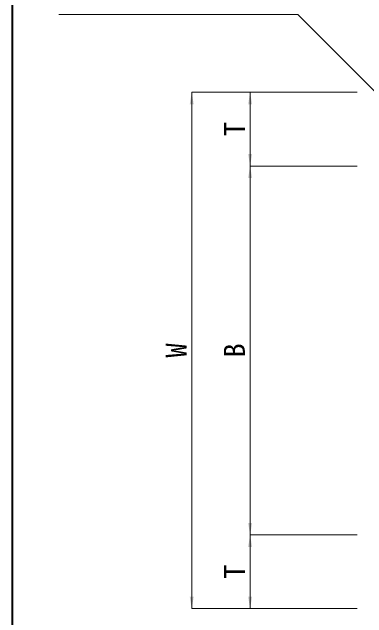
# Model space of a CAD drawing. Units: millimetres at full size, sheet at 1:30; details may follow other scales. Extents: x 19038 to 49388, y -43687 to -27642.
# Drawn here: x 30088 to 31048, y -37770 to -36127 of the extents above; entities that cross this region are included whole.
import ezdxf
from ezdxf.enums import TextEntityAlignment as Align

# ---------------------------------------------------------------- set-up
doc = ezdxf.new("R2010")
doc.units = ezdxf.units.MM
doc.header["$LTSCALE"] = 30
for name, color, linetype, lineweight in [('図枠', 7, 'Continuous', 5), ('寸法線', 7, 'Continuous', 9), ('引出線', 4, 'Continuous', 9)]:
    doc.layers.add(name, color=color, linetype=linetype, lineweight=lineweight)
doc.styles.add('ＭＳ ゴシック', font='')
doc.styles.get('ＭＳ ゴシック').set_extended_font_data('MS Gothic')

# ---------------------------------------------------------------- blocks, each defined once
blk = doc.blocks.new('filled_arrow')
at = {"color": 0, "linetype": 'Continuous', "lineweight": -2}
blk.add_solid([(7.5, 1.25), (0, 0), (7.5, -1.25)], dxfattribs=at)

msp = doc.modelspace()

# ---------------------------------------------------------------- linework, layer by layer
at = {"layer": '図枠', "lineweight": 40}
msp.add_line((30087.99, -35076.71), (30087.99, -43386.71), dxfattribs=at)
at = {"layer": '寸法線'}
for p, q in [((30574.23, -37744.79), (30574.23, -36344.79)), ((31022.24, -36344.79), (30574.23, -36344.79)), ((30732.27, -36544.79), (30732.27, -36344.79)), ((31022.24, -36344.79), (30732.27, -36344.79)), ((30732.27, -37544.79), (30732.27, -36544.79)), ((31022.24, -36544.79), (30732.27, -36544.79)), ((31022.24, -36544.79), (30732.27, -36544.79)), ((30732.27, -37744.79), (30732.27, -37544.79)), ((31022.24, -37544.79), (30732.27, -37544.79)), ((31022.24, -37544.79), (30732.27, -37544.79)), ((31022.24, -37744.79), (30574.23, -37744.79)), ((31022.24, -37744.79), (30732.27, -37744.79))]:
    msp.add_line(p, q, dxfattribs=at)
at = {"layer": '引出線'}
msp.add_lwpolyline([(31145.01, -36417.57), (30861.81, -36134.36), (30851.01, -36134.36), (30214.05, -36134.36)], dxfattribs=at)

# ---------------------------------------------------------------- block references
at = {"layer": '寸法線', "xscale": 4.33, "yscale": 4.33}
for p, rotation in [((30574.23, -36344.79), 270), ((30732.27, -36344.79), 270), ((30732.27, -36544.79), 90), ((30732.27, -36544.79), 270), ((30732.27, -37544.79), 90), ((30732.27, -37544.79), 270), ((30574.23, -37744.79), 90), ((30732.27, -37744.79), 90)]:
    msp.add_blockref('filled_arrow', p, dxfattribs=dict(at, rotation=rotation))

# ---------------------------------------------------------------- texts
at = {"layer": '寸法線', "style": 'ＭＳ ゴシック'}
for s, p in [('T', (30689.77, -36444.79)), ('W', (30531.73, -37044.79)), ('B', (30689.77, -37044.79)), ('T', (30689.77, -37644.79))]:
    msp.add_text(s, height=56.96, rotation=90, dxfattribs=at).set_placement(p, align=Align.MIDDLE_CENTER)

doc.saveas('drawing.dxf')
